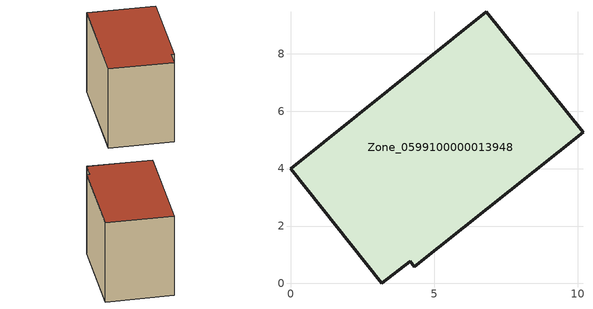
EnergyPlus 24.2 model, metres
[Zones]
Zone_0599100000013948
 floor ground (C_G): 4.16,0.78 3.18,0 0,4 6.82,9.47 10.18,5.26 4.31,0.58 z0
 wall outside (C_F): 6.82,9.47 0,4 3.18,0 4.16,0.78 4.31,0.58 10.18,5.26 6.82,9.47 z0:6.96
 roof outside (C_R): 4.31,0.58 10.18,5.26 6.82,9.47 0,4 3.18,0 4.16,0.78 z6.96
[BUILDING]
Pand.0599100000013948: North Axis=0; Terrain=City; Loads Convergence Tolerance Value=0.04; Temperature Convergence Tolerance Value=0.4; Solar Distribution=FullExterior; Maximum Number of Warmup Days=25; Minimum Number of Warmup Days=1
[Site:Location]
Rotterdam.The.Hague.AP_ZH_NLD Design_Conditions: Latitude=51.96; Longitude=4.45; Time Zone=1; Elevation=-4.5
[SITE:GROUNDTEMPERATURE:BUILDINGSURFACE]
18, 18, 18, 18, 18, 18, 18, 18, 18, 18, 18, 18
[MATERIAL] Thermal Absorptance=0.9; Solar Absorptance=0.7; Visible Absorptance=0.7
Name | Roughness | Thickness | Conductivity | Density | Specific Heat
G.TC.1946 | MediumSmooth | 0.15 | 1 | 540 | 1210
F.TC.1946 | Rough | 0.3 | 0.857143 | 1920 | 840
R.TC.1946 | MediumRough | 0.2 | 0.909091 | 1500 | 1000
[CONSTRUCTION]
C_G: G.TC.1946
C_F: F.TC.1946
C_R: R.TC.1946
[ZONE]
Zone_0599100000013948: Type=1; Multiplier=1; Ceiling Height=Autocalculate; Volume=Autocalculate; Floor Area=autocalculate; Part of Total Floor Area=Yes
[ZONEINFILTRATION:DESIGNFLOWRATE]
Infil_Zone_0599100000013948: Zone or ZoneList or Space or SpaceList=Zone_0599100000013948; Schedule=AlwaysOn; Design Flow Rate Calculation Method=Flow/Area; Flow Rate per Floor Area=0.003; Constant Term Coefficient=1; Temperature Term Coefficient=0; Velocity Term Coefficient=0; Velocity Squared Term Coefficient=0
[HVACTEMPLATE:ZONE:IDEALLOADSAIRSYSTEM]
Zone_0599100000013948: Maximum Heating Supply Air Temperature=50; Minimum Cooling Supply Air Temperature=13; Maximum Heating Supply Air Humidity Ratio=0.0156; Minimum Cooling Supply Air Humidity Ratio=0.0077; Heating Limit=NoLimit; Cooling Limit=NoLimit; Dehumidification Control Type=ConstantSensibleHeatRatio; Cooling Sensible Heat Ratio=0.7; Dehumidification Setpoint=60; Humidification Control Type=None; Humidification Setpoint=30; Outdoor Air Method=None; Outdoor Air Flow Rate per Person=0.00944; Outdoor Air Flow Rate per Zone Floor Area=0; Outdoor Air Flow Rate per Zone=0; Demand Controlled Ventilation Type=None; Outdoor Air Economizer Type=NoEconomizer; Heat Recovery Type=None; Sensible Heat Recovery Effectiveness=0.7; Latent Heat Recovery Effectiveness=0.65
[ZONECONTROL:THERMOSTAT]
ThermostatControl_Zone_0599100000013948: Zone or ZoneList=Zone_0599100000013948; Control Type Schedule=DualSetpointControlType; Control 1=Thermostat_Zone_0599100000013948; Temperature Difference Between Cutout And Setpoint=0
[THERMOSTATSETPOINT:DUALSETPOINT]
Thermostat_Zone_0599100000013948: Heating Setpoint Temperature Schedule=HeatingSetpoint_Zone_0599100000013948; Cooling Setpoint Temperature Schedule=CoolingSetpoint_Zone_0599100000013948
[SCHEDULE:COMPACT]
HeatingSetpoint_Zone_0599100000013948: Through: 12/31, For: AllDays, Until: 24:00, 21
CoolingSetpoint_Zone_0599100000013948: Through: 12/31, For: AllDays, Until: 24:00, 24
DualSetpointControlType: Through: 12/31, For: AllDays, Until: 24:00, 4
AlwaysOn: Through: 12/31, For: AllDays, Until: 24:00, 1
